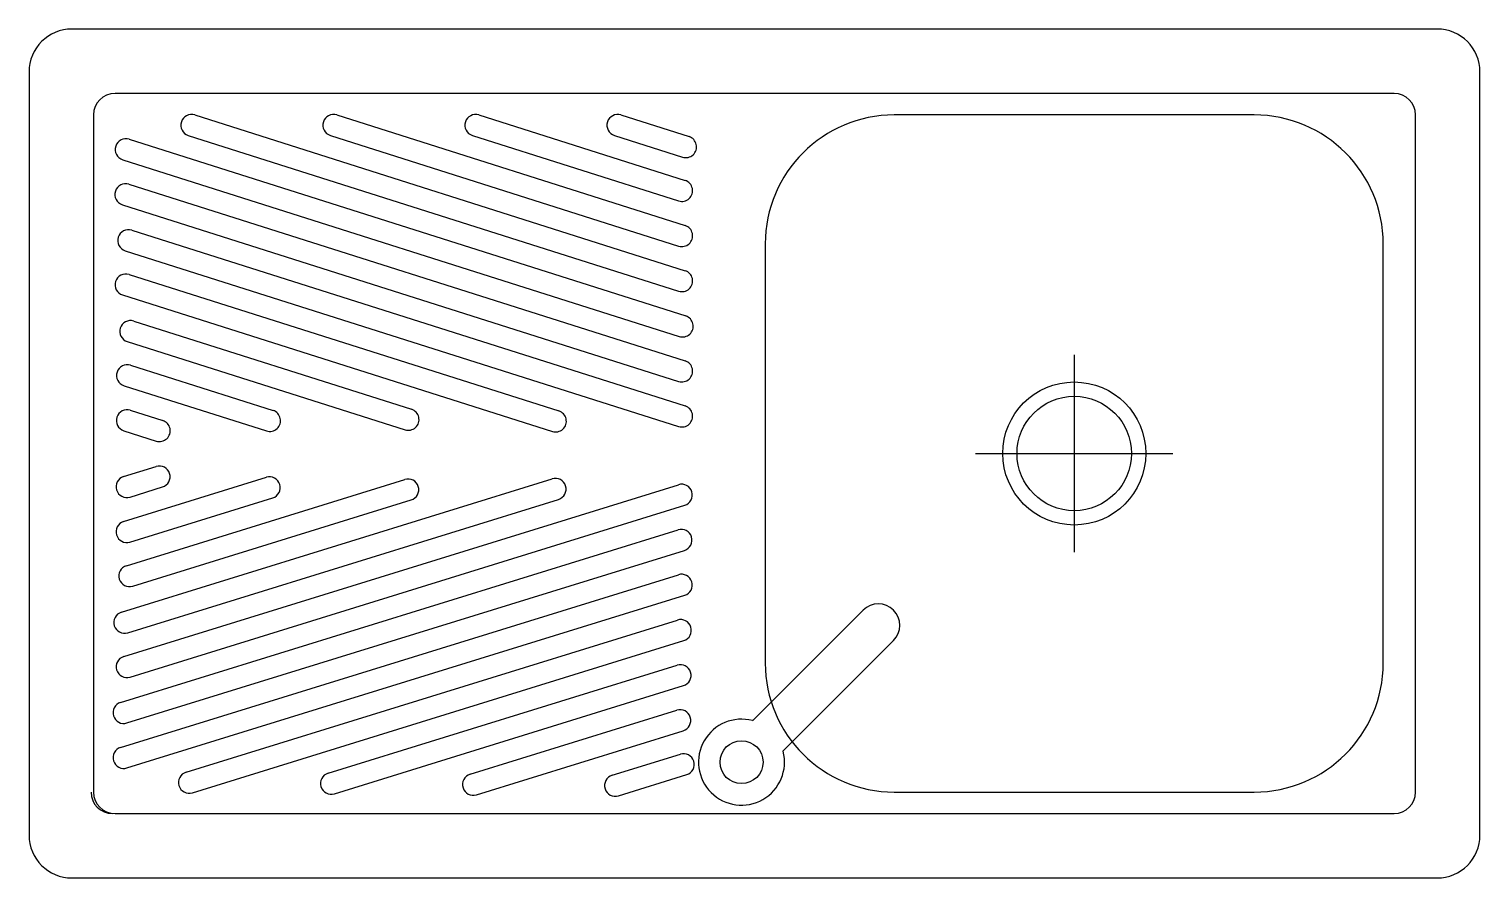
# Model space of a CAD drawing. Extents: x 46 to 903, y 105 to 606.
import ezdxf

# ---------------------------------------------------------------- set-up
doc = ezdxf.new("R2010")
doc.units = 0
doc.layers.add('KADRBM', color=7, linetype='CONTINUOUS')

msp = doc.modelspace()

# ---------------------------------------------------------------- linework, layer by layer
at = {"layer": 'KADRBM'}
for p, q in [((877.65, 606.26), (71.2, 606.26)), ((45.8, 580.86), (45.8, 130.01)), ((903.05, 130.01), (903.05, 580.86)), ((852.25, 568.16), (96.6, 568.16)), ((83.9, 555.46), (83.9, 155.41)), ((143.76, 555.46), (433.45, 463.46)), ((227.68, 555.46), (433.45, 490.11)), ((311.59, 555.46), (433.45, 516.76)), ((395.51, 555.46), (435.75, 542.68)), ((769.7, 555.46), (556.97, 555.46)), ((864.95, 155.41), (864.95, 555.46)), ((105, 541.12), (433.78, 436.71)), ((139.92, 543.36), (429.6, 451.36)), ((223.83, 543.36), (429.6, 478.01)), ((307.75, 543.36), (429.6, 504.66)), ((391.66, 543.36), (431.9, 530.58)), ((101.16, 529.02), (429.93, 424.6)), ((104.79, 514.54), (433.45, 410.16)), ((100.95, 502.43), (429.6, 398.06)), ((106.46, 487.36), (433.45, 383.51)), ((102.62, 475.25), (429.6, 371.41)), ((480.77, 479.26), (480.77, 231.61)), ((845.9, 231.61), (845.9, 479.26)), ((104.88, 461.21), (358.83, 380.56)), ((101.04, 449.1), (354.98, 368.45)), ((107.64, 433.68), (271.79, 381.55)), ((103.79, 421.58), (267.95, 369.45)), ((663.33, 413.73), (663.33, 297.14)), ((105.79, 407.62), (189.97, 380.88)), ((101.95, 395.51), (186.13, 368.78)), ((105.65, 381.01), (124.81, 374.93)), ((101.81, 368.91), (120.97, 362.82)), ((605.04, 355.44), (721.63, 355.44)), ((101.71, 341.83), (120.91, 347.78)), ((100.37, 261.65), (354.88, 340.47)), ((101.66, 315.23), (186.03, 341.36)), ((101.76, 235.49), (429.48, 336.98)), ((103.32, 289.15), (267.84, 340.1)), ((105.47, 329.7), (124.67, 335.65)), ((104.12, 249.52), (358.64, 328.34)), ((105.42, 303.1), (189.79, 329.23)), ((107.07, 277.02), (271.6, 327.97)), ((105.51, 223.36), (433.23, 324.85)), ((99.89, 208.32), (429.29, 310.33)), ((103.65, 196.19), (433.04, 298.2)), ((99.91, 181.74), (429.43, 283.79)), ((103.67, 169.6), (433.18, 271.65)), ((473.29, 197.55), (538.6, 262.85)), ((138.57, 167.12), (428.9, 257.03)), ((142.32, 154.99), (432.66, 244.9)), ((556.56, 244.89), (491.24, 179.57)), ((222.48, 166.52), (428.71, 230.38)), ((226.24, 154.38), (432.47, 218.25)), ((306.39, 165.91), (428.52, 203.74)), ((310.15, 153.78), (432.28, 191.6)), ((390.31, 165.31), (430.64, 177.8)), ((394.07, 153.18), (434.39, 165.67)), ((556.97, 155.41), (769.7, 155.41)), ((96.6, 142.71), (852.25, 142.71)), ((71.2, 104.61), (877.65, 104.61))]:
    msp.add_line(p, q, dxfattribs=at)
for centre, radius in [((663.33, 355.44), 42.26), ((663.33, 355.44), 33.81), ((466.76, 173.05), 12.7)]:
    msp.add_circle(centre, radius, dxfattribs=at)
for centre, radius, start, end in [((71.2, 580.86), 25.4, 90, 180), ((877.65, 580.86), 25.4, 0, 90), ((96.6, 555.46), 12.7, 90, 180), ((852.25, 555.46), 12.7, 0, 90), ((141.84, 549.41), 6.35, 72.3812, 252.3812), ((225.75, 549.41), 6.35, 72.3812, 252.3812), ((309.67, 549.41), 6.35, 72.3812, 252.3812), ((393.59, 549.41), 6.35, 72.3812, 252.3812), ((556.97, 479.26), 76.2, 90, 180), ((769.7, 479.26), 76.2, 0, 90), ((103.08, 535.07), 6.35, 72.3812, 252.3812), ((433.82, 536.63), 6.35, 252.3812, 72.3812), ((102.87, 508.48), 6.35, 72.3812, 252.3812), ((431.52, 510.71), 6.35, 252.3812, 72.3812), ((431.52, 484.06), 6.35, 252.3812, 72.3812), ((104.54, 481.3), 6.35, 72.3812, 252.3812), ((431.52, 457.41), 6.35, 252.3812, 72.3812), ((102.96, 455.15), 6.35, 72.3812, 252.3812), ((105.71, 427.63), 6.35, 72.3812, 252.3812), ((431.85, 430.65), 6.35, 252.3812, 72.3812), ((103.87, 401.56), 6.35, 72.3812, 252.3812), ((431.52, 404.11), 6.35, 252.3812, 72.3812), ((103.73, 374.96), 6.35, 72.3812, 252.3812), ((188.05, 374.83), 6.35, 252.3812, 72.3812), ((269.87, 375.5), 6.35, 252.3812, 72.3812), ((356.91, 374.51), 6.35, 252.3812, 72.3812), ((431.52, 377.46), 6.35, 252.3812, 72.3812), ((122.89, 368.87), 6.35, 252.3812, 72.3812), ((122.79, 341.72), 6.35, 287.20761, 107.20761), ((103.59, 335.77), 6.35, 107.20761, 287.20761), ((187.91, 335.29), 6.35, 287.20761, 107.20761), ((269.72, 334.04), 6.35, 287.20761, 107.20761), ((356.76, 334.41), 6.35, 287.20761, 107.20761), ((431.36, 330.92), 6.35, 287.20761, 107.20761), ((103.54, 309.16), 6.35, 107.20761, 287.20761), ((431.16, 304.27), 6.35, 287.20761, 107.20761), ((105.2, 283.09), 6.35, 107.20761, 287.20761), ((431.31, 277.72), 6.35, 287.20761, 107.20761), ((547.58, 253.87), 12.7, 315, 135), ((102.25, 255.58), 6.35, 107.20761, 287.20761), ((430.78, 250.97), 6.35, 287.20761, 107.20761), ((103.63, 229.42), 6.35, 107.20761, 287.20761), ((556.97, 231.61), 76.2, 180, 270), ((769.7, 231.61), 76.2, 270, 0), ((430.59, 224.32), 6.35, 287.20761, 107.20761), ((101.77, 202.26), 6.35, 107.20761, 287.20761), ((430.4, 197.67), 6.35, 287.20761, 107.20761), ((466.76, 173.05), 25.4, 75.2446, 14.6569), ((101.79, 175.67), 6.35, 107.20761, 287.20761), ((432.51, 171.73), 6.35, 287.20761, 107.20761), ((140.44, 161.05), 6.35, 107.20761, 287.20761), ((224.36, 160.45), 6.35, 107.20761, 287.20761), ((308.27, 159.85), 6.35, 107.20761, 287.20761), ((392.19, 159.24), 6.35, 107.20761, 287.20761), ((95.16, 155.32), 12.7, 179.58882, 269.58882), ((96.6, 155.41), 12.7, 180, 270), ((852.25, 155.41), 12.7, 270, 0), ((71.2, 130.01), 25.4, 180, 270), ((877.65, 130.01), 25.4, 270, 0)]:
    msp.add_arc(centre, radius, start, end, dxfattribs=at)

doc.saveas('drawing.dxf')
